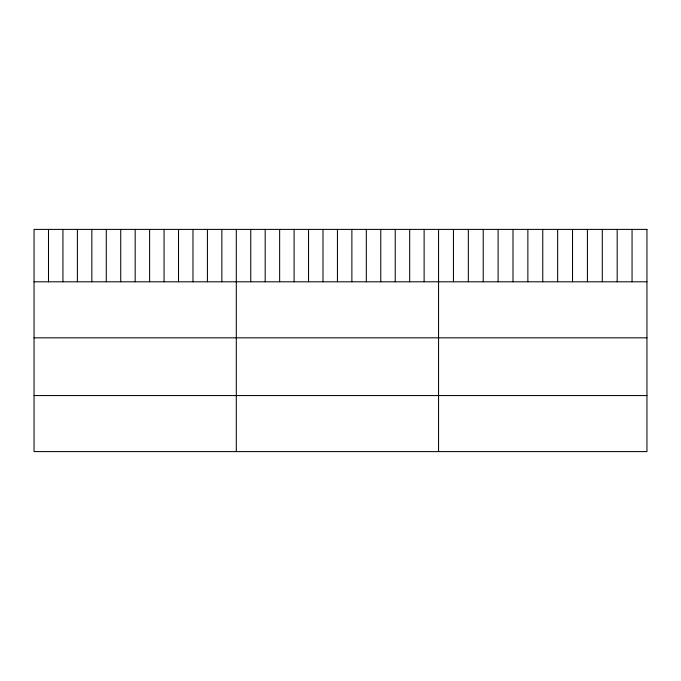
<?xml version="1.0" encoding="UTF-8"?>
<svg xmlns="http://www.w3.org/2000/svg" width="681" height="681" viewBox="0 0 681 681"><rect width="100%" height="100%" fill="white"/><g stroke="black" fill="none" stroke-linecap="round" stroke-linejoin="round"><path stroke-width="1.02" d="M34.05 281.798L646.95 281.798M34.05 337.836L646.95 337.836M34.05 395.567L646.95 395.567M632.062 229.395L632.062 281.798M617.182 229.395L617.182 281.798M602.293 229.395L602.293 281.798M587.414 229.395L587.414 281.798M572.525 229.395L572.525 281.798M557.645 229.395L557.645 281.798M542.757 229.395L542.757 281.798M527.869 229.395L527.869 281.798M512.989 229.395L512.989 281.798M498.1 229.395L498.1 281.798M483.221 229.395L483.221 281.798M468.332 229.395L468.332 281.798M453.452 229.395L453.452 281.798M438.564 229.395L438.564 451.605M424.118 229.395L424.118 281.798M409.673 229.395L409.673 281.798M395.227 229.395L395.227 281.798M380.773 229.395L380.773 281.798M366.327 229.395L366.327 281.798M351.881 229.395L351.881 281.798M337.435 229.395L337.435 281.798M322.99 229.395L322.99 281.798M308.544 229.395L308.544 281.798M294.098 229.395L294.098 281.798M279.644 229.395L279.644 281.798M265.198 229.395L265.198 281.798M250.753 229.395L250.753 281.798M236.307 229.395L236.307 451.605M221.861 229.395L221.861 281.798M207.416 229.395L207.416 281.798M192.97 229.395L192.97 281.798M178.516 229.395L178.516 281.798M164.07 229.395L164.07 281.798M149.624 229.395L149.624 281.798M135.179 229.395L135.179 281.798M120.733 229.395L120.733 281.798M106.287 229.395L106.287 281.798M91.841 229.395L91.841 281.798M77.387 229.395L77.387 281.798M62.941 229.395L62.941 281.798M48.496 229.395L48.496 281.798M646.95 229.395L34.05 229.395L34.05 451.605L646.95 451.605L646.95 229.395"/></g></svg>
